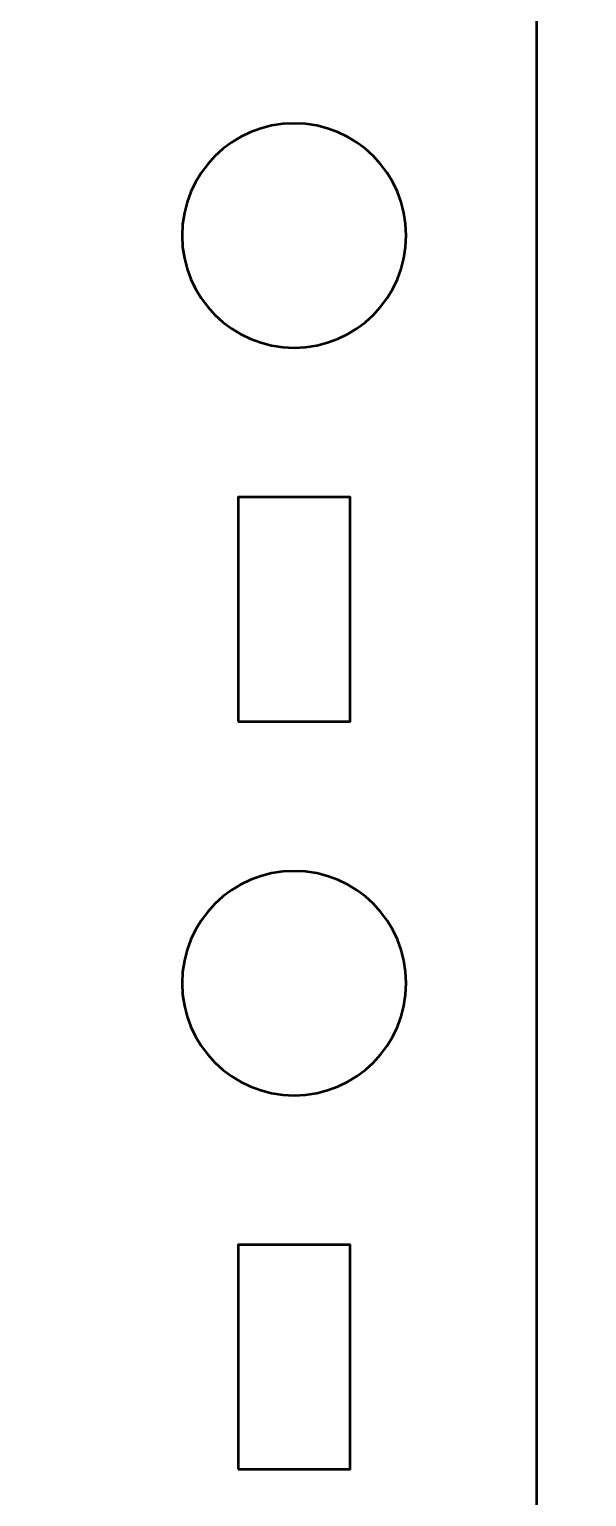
# Model space of a CAD drawing. Header units: centimetres. Extents: x -21 to 0, y -29.7 to 0.
# Drawn here: x -14.809 to -13.317, y -11.424 to -7.498 of the extents above; entities that cross this region are included whole.
import ezdxf

# ---------------------------------------------------------------- set-up
doc = ezdxf.new("R2010")
doc.units = ezdxf.units.CM
doc.header["$MEASUREMENT"] = 0
doc.layers.add('Layer 1', color=7, linetype='Continuous')

msp = doc.modelspace()

# ---------------------------------------------------------------- linework, layer by layer
at = {"layer": 'Layer 1', "color": 22, "lineweight": 53}
msp.add_open_spline([(-21, -29.19991), (-21, -29.19991), (-21, -0.49996), (-21, -0.49996), (-21, -0.49996), (-21, -0.22299), (-20.77691, 0), (-20.49991, 0), (-20.49991, 0), (-20.49991, 0), (-0.5001, 0), (-0.5001, 0), (-0.5001, 0), (-0.22296, 0), (0, -0.22299), (0, -0.49996), (0, -0.49996), (0, -0.49996), (0, -29.19991), (0, -29.19991), (0, -29.19991), (0, -29.47691), (-0.22296, -29.7), (-0.5001, -29.7), (-0.5001, -29.7), (-0.5001, -29.7), (-20.49991, -29.7), (-20.49991, -29.7), (-20.49991, -29.7), (-20.77691, -29.7), (-21, -29.47691), (-21, -29.19991)], degree=3, knots=[0, 0, 0, 0, 0.125, 0.125, 0.125, 0.125, 0.25, 0.25, 0.25, 0.25, 0.375, 0.375, 0.375, 0.375, 0.5, 0.5, 0.5, 0.5, 0.625, 0.625, 0.625, 0.625, 0.75, 0.75, 0.75, 0.75, 0.875, 0.875, 0.875, 0.875, 1, 1, 1, 1], dxfattribs=at)
at = {"layer": 'Layer 1', "color": 114, "lineweight": 53}
msp.add_open_spline([(-18.75006, -14.19993), (-18.75006, -14.19993), (-18.75006, -3.89995), (-18.75006, -3.89995), (-18.75006, -3.89995), (-18.75006, -3.62295), (-18.52697, -3.39999), (-18.24997, -3.39999), (-18.24997, -3.39999), (-18.24997, -3.39999), (-13.9501, -3.39999), (-13.9501, -3.39999), (-13.9501, -3.39999), (-13.67296, -3.39999), (-13.45, -3.62295), (-13.45, -3.89995), (-13.45, -3.89995), (-13.45, -3.89995), (-13.45, -14.19993), (-13.45, -14.19993), (-13.45, -14.19993), (-13.45, -14.47693), (-13.67296, -14.70003), (-13.9501, -14.70003), (-13.9501, -14.70003), (-13.9501, -14.70003), (-18.24997, -14.70003), (-18.24997, -14.70003), (-18.24997, -14.70003), (-18.52697, -14.70003), (-18.75006, -14.47693), (-18.75006, -14.19993)], degree=3, knots=[0, 0, 0, 0, 0.125, 0.125, 0.125, 0.125, 0.25, 0.25, 0.25, 0.25, 0.375, 0.375, 0.375, 0.375, 0.5, 0.5, 0.5, 0.5, 0.625, 0.625, 0.625, 0.625, 0.75, 0.75, 0.75, 0.75, 0.875, 0.875, 0.875, 0.875, 1, 1, 1, 1], dxfattribs=at)
at = {"layer": 'Layer 1', "lineweight": 53}
for points in [[(-14.10003, -7.75002), (-13.93436, -7.75002), (-13.80003, -7.88426), (-13.80003, -8.05003), (-13.80003, -8.05003), (-13.80003, -8.21569), (-13.93436, -8.35003), (-14.10003, -8.35003), (-14.10003, -8.35003), (-14.26566, -8.35003), (-14.40003, -8.21569), (-14.40003, -8.05003), (-14.40003, -8.05003), (-14.40003, -7.88426), (-14.26566, -7.75002), (-14.10003, -7.75002)], [(-14.2501, -9.34994), (-14.2501, -9.34994), (-14.2501, -8.74994), (-14.2501, -8.74994), (-14.2501, -8.74994), (-14.2501, -8.74994), (-13.9501, -8.74994), (-13.9501, -8.74994), (-13.9501, -8.74994), (-13.9501, -8.74994), (-13.9501, -9.34994), (-13.9501, -9.34994), (-13.9501, -9.34994), (-13.9501, -9.34994), (-14.2501, -9.34994), (-14.2501, -9.34994)], [(-14.10003, -9.74999), (-13.93436, -9.74999), (-13.80003, -9.88433), (-13.80003, -10.04999), (-13.80003, -10.04999), (-13.80003, -10.21562), (-13.93436, -10.35), (-14.10003, -10.35), (-14.10003, -10.35), (-14.26566, -10.35), (-14.40003, -10.21562), (-14.40003, -10.04999), (-14.40003, -10.04999), (-14.40003, -9.88433), (-14.26566, -9.74999), (-14.10003, -9.74999)], [(-14.2501, -11.35002), (-14.2501, -11.35002), (-14.2501, -10.75001), (-14.2501, -10.75001), (-14.2501, -10.75001), (-14.2501, -10.75001), (-13.9501, -10.75001), (-13.9501, -10.75001), (-13.9501, -10.75001), (-13.9501, -10.75001), (-13.9501, -11.35002), (-13.9501, -11.35002), (-13.9501, -11.35002), (-13.9501, -11.35002), (-14.2501, -11.35002), (-14.2501, -11.35002)]]:
    msp.add_open_spline(points, degree=3, knots=[0, 0, 0, 0, 0.25, 0.25, 0.25, 0.25, 0.5, 0.5, 0.5, 0.5, 0.75, 0.75, 0.75, 0.75, 1, 1, 1, 1], dxfattribs=at)

doc.saveas('drawing.dxf')
